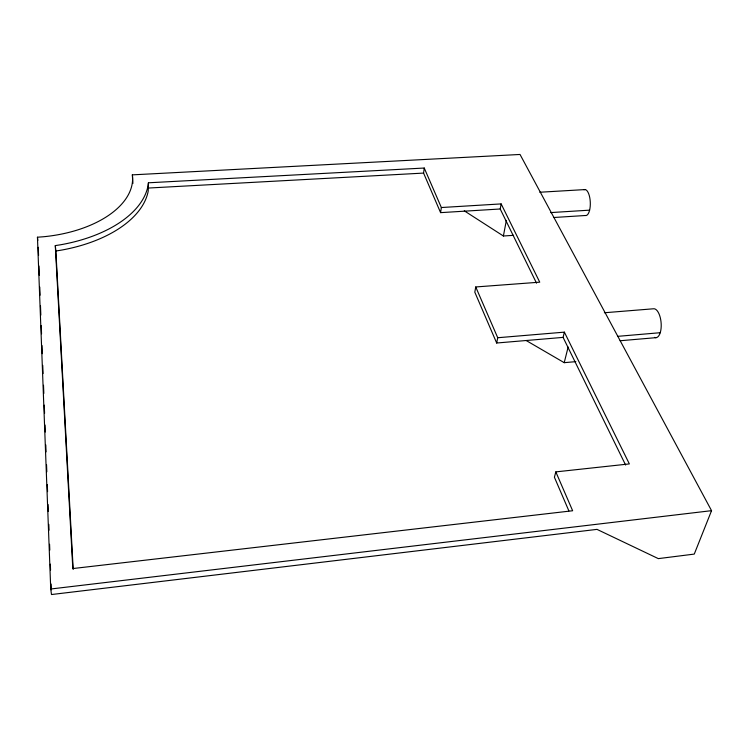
<?xml version="1.0" encoding="UTF-8"?>
<svg xmlns="http://www.w3.org/2000/svg" width="749" height="749" viewBox="0 0 749 749"><rect width="100%" height="100%" fill="white"/><g stroke="black" fill="none" stroke-linecap="round" stroke-linejoin="round"><path stroke-width="1.12" d="M536.546 283.188L500.21 208.99L440.59 212.641L423.578 173.085L424.243 168.038L148.424 182.793L147.993 185.939A115.515 63.787 -3.4 0 1 60.163 244.848L55.295 245.597L72.812 568.557L572.648 510.752L555.824 471.889L629.357 463.921L564.381 332.144L497.729 337.733L475.737 286.961L539.739 282.176L501.147 203.906L441.348 207.529L424.243 168.038M148.424 182.793L148.208 191.182A115.121 63.908 -3.5 0 1 60.706 250.241L55.857 250.999L73.205 569.427M440.59 212.641L441.348 207.529M475.737 286.961L474.81 292.185L496.671 343.014L563.089 337.387L625.612 465.035M500.21 208.99L501.147 203.906M513.589 235.326L503.394 236.001L506.361 220.365M496.671 343.014L497.729 337.733M563.089 337.387L564.381 332.144M526.275 340.57L564.222 362.675L568.145 347.03M555.824 471.889L554.4 477.235L568.856 510.837M711.55 510.668L694.267 554.091L658.324 558.623L597 529.374L51.494 594.537L50.735 589.004L37.45 237.218L43.526 236.75A98.943 54.611 -3.4 0 0 132.386 174.863L520.031 154.463L711.55 510.668L50.735 589.004M564.222 362.675L575.841 361.636M617.616 336.348L660.234 332.706M620.097 340.748L656.218 337.64M604.387 312.754L653.306 308.794A14.503 6.292 85.2 0 1 661.189 323.999A14.503 6.292 85.2 0 1 654.56 337.387M553.876 217.5L585.212 215.515A13.042 5.009 87.7 0 0 590.278 202.052A13.042 5.009 87.7 0 0 583.967 189.722M550.609 212.594L589.613 210.151M539.795 192.24L585.269 189.563M148.639 188.027L423.578 173.085M464.286 210.834L503.394 236.001M37.45 237.218L37.825 240.457M55.295 245.597L55.857 250.999M132.348 174.629L132.657 180.097A98.606 54.714 -3.4 0 1 132.891 183.468M38.246 247.292L38.564 255.475M38.957 265.998L39.322 275.351M39.763 287.045L40.081 295.228M40.474 305.751L40.839 315.104M41.232 325.628L41.551 333.811M41.991 345.504L42.309 353.687M42.749 365.381L43.068 373.564M43.508 385.258L43.826 393.44M44.266 405.134L44.584 413.317M45.024 425.011L45.296 432.023M45.783 444.887L46.054 451.9M46.541 464.755L46.812 471.776M47.299 484.631L47.571 491.653M48.058 504.508L48.329 511.53M48.816 524.384L49.041 530.236M49.574 544.261L49.799 550.112M50.333 564.137L50.558 569.989M51.091 584.014L51.316 589.866"/></g></svg>
